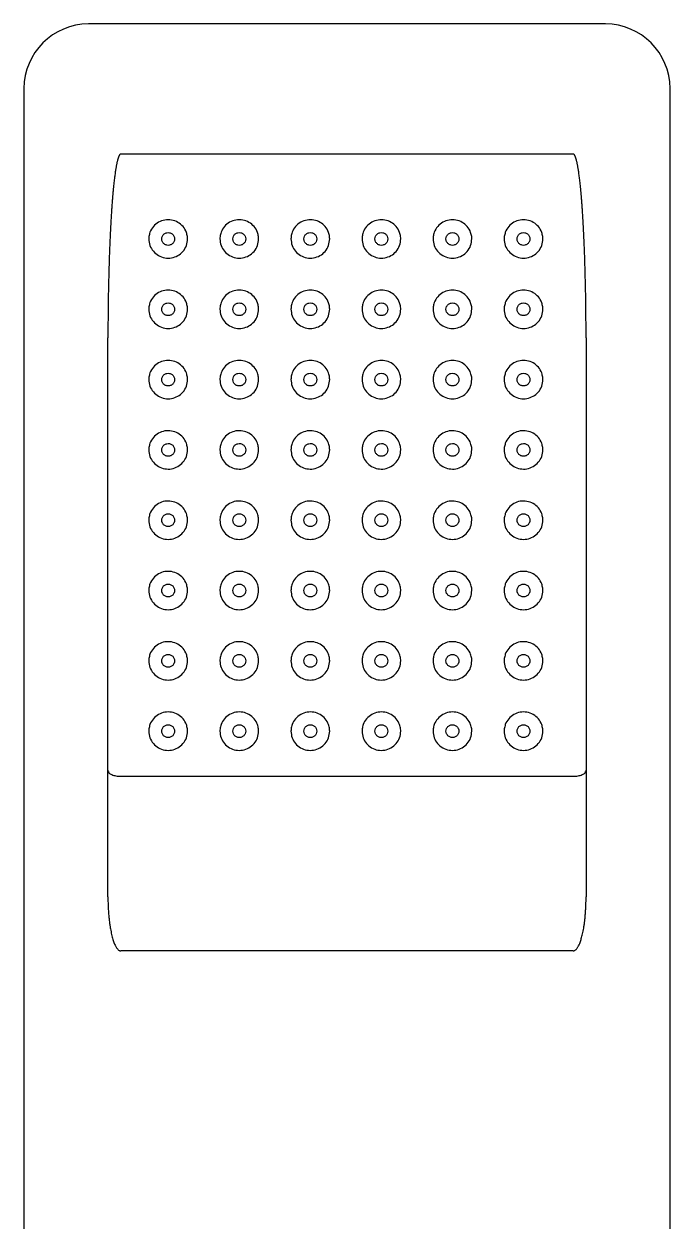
# Model space of a CAD drawing. Extents: x 25424 to 25844, y -4236 to -3939.
# Drawn here: x 25471.52 to 25496.52, y -4101.69 to -4055.32 of the extents above; entities that cross this region are included whole.
import ezdxf

# ---------------------------------------------------------------- set-up
doc = ezdxf.new("R2010")
doc.units = 0
doc.header["$LTSCALE"] = 7
doc.header["$MEASUREMENT"] = 0
doc.layers.add('DWG', color=7, linetype='CONTINUOUS')

msp = doc.modelspace()

# ---------------------------------------------------------------- linework, layer by layer
at = {"layer": 'DWG'}
for p, q in [((25494.019935, -4055.323669), (25474.019935, -4055.323669)), ((25471.519935, -4057.823669), (25471.519935, -4142.823669)), ((25496.519935, -4142.823669), (25496.519935, -4057.823669)), ((25475.269935, -4060.358292), (25492.769935, -4060.358292)), ((25474.769935, -4089.134172), (25474.769935, -4067.474002)), ((25493.269935, -4067.474002), (25493.269935, -4089.134172)), ((25475.269935, -4084.46021), (25492.769935, -4084.46021)), ((25492.769935, -4091.220807), (25475.269935, -4091.220807))]:
    msp.add_line(p, q, dxfattribs=at)
for centre, start, end in [((25474.019935, -4057.823669), 90, 180), ((25494.019935, -4057.823669), 0, 90)]:
    msp.add_arc(centre, 2.5, start, end, dxfattribs=at)
for points in [[(25475.269935, -4060.358292), (25475.255223, -4060.361519), (25475.241426, -4060.369868), (25475.228632, -4060.382532), (25475.216765, -4060.398664), (25475.2056, -4060.41765), (25475.194912, -4060.439092), (25475.184502, -4060.463139), (25475.174292, -4060.489907), (25475.164218, -4060.519399), (25475.154134, -4060.551738), (25475.143961, -4060.587152), (25475.133731, -4060.625895), (25475.123471, -4060.668255), (25475.113201, -4060.714523), (25475.102924, -4060.764992), (25475.092619, -4060.819972), (25475.082232, -4060.879773), (25475.071668, -4060.944698), (25475.060787, -4061.015083), (25475.049556, -4061.091383), (25475.038007, -4061.174103), (25475.026174, -4061.263793), (25475.014097, -4061.361043), (25475.001815, -4061.466493), (25474.989368, -4061.580833), (25474.97679, -4061.70481), (25474.964111, -4061.839225), (25474.951351, -4061.984933), (25474.938519, -4062.14284), (25474.925609, -4062.313893), (25474.912602, -4062.49909), (25474.899461, -4062.699547), (25474.88622, -4062.916549), (25474.872974, -4063.151492), (25474.859831, -4063.405888), (25474.846909, -4063.681388), (25474.834336, -4063.979806), (25474.822253, -4064.303134), (25474.810817, -4064.65355), (25474.800215, -4065.033424), (25474.790667, -4065.445334), (25474.782451, -4065.892071), (25474.775925, -4066.376719), (25474.771552, -4066.902744), (25474.769935, -4067.474002)], [(25493.269935, -4067.474002), (25493.268321, -4066.903245), (25493.263955, -4066.377619), (25493.257438, -4065.89328), (25493.249233, -4065.446776), (25493.239696, -4065.035032), (25493.229104, -4064.655267), (25493.217679, -4064.304914), (25493.205605, -4063.981612), (25493.193041, -4063.683199), (25493.180127, -4063.407687), (25493.166991, -4063.15326), (25493.153751, -4062.918266), (25493.140513, -4062.701194), (25493.127374, -4062.500648), (25493.114367, -4062.315354), (25493.101458, -4062.144199), (25493.088625, -4061.986188), (25493.075864, -4061.840374), (25493.063182, -4061.705852), (25493.0506, -4061.581768), (25493.038148, -4061.467323), (25493.02586, -4061.36177), (25493.013776, -4061.26442), (25493.001935, -4061.174635), (25492.990377, -4061.091824), (25492.979137, -4061.015439), (25492.968246, -4060.944973), (25492.957672, -4060.879979), (25492.947279, -4060.820128), (25492.936969, -4060.765115), (25492.92669, -4060.714624), (25492.916419, -4060.668343), (25492.906158, -4060.625971), (25492.895929, -4060.587224), (25492.885755, -4060.551804), (25492.87567, -4060.519454), (25492.865596, -4060.48996), (25492.855385, -4060.463182), (25492.84497, -4060.439117), (25492.834283, -4060.417675), (25492.823114, -4060.398678), (25492.811235, -4060.382529), (25492.79843, -4060.369857), (25492.78463, -4060.361513), (25492.769935, -4060.358292)], [(25477.845159, -4063.561591), (25477.804929, -4063.39512), (25477.674548, -4063.172216), (25477.477594, -4063.00824), (25477.233662, -4062.919369), (25476.973514, -4062.91832), (25476.728832, -4063.005237), (25476.529214, -4063.169171), (25476.396672, -4063.393927), (25476.356039, -4063.561277)], [(25480.595159, -4063.561591), (25480.554929, -4063.39512), (25480.424548, -4063.172216), (25480.227594, -4063.00824), (25479.983662, -4062.919369), (25479.723514, -4062.91832), (25479.478832, -4063.005237), (25479.279214, -4063.169171), (25479.146672, -4063.393927), (25479.106039, -4063.561277)], [(25483.345159, -4063.561591), (25483.304929, -4063.39512), (25483.174548, -4063.172216), (25482.977594, -4063.00824), (25482.733662, -4062.919369), (25482.473514, -4062.91832), (25482.228832, -4063.005237), (25482.029214, -4063.169171), (25481.896672, -4063.393927), (25481.856039, -4063.561277)], [(25486.095159, -4063.561591), (25486.054929, -4063.39512), (25485.924548, -4063.172216), (25485.727594, -4063.00824), (25485.483662, -4062.919369), (25485.223514, -4062.91832), (25484.978832, -4063.005237), (25484.779214, -4063.169171), (25484.646672, -4063.393927), (25484.606039, -4063.561277)], [(25488.845159, -4063.561591), (25488.804929, -4063.39512), (25488.674548, -4063.172216), (25488.477594, -4063.00824), (25488.233662, -4062.919369), (25487.973514, -4062.91832), (25487.728832, -4063.005237), (25487.529214, -4063.169171), (25487.396672, -4063.393927), (25487.356039, -4063.561277)], [(25491.595159, -4063.561591), (25491.554929, -4063.39512), (25491.424548, -4063.172216), (25491.227594, -4063.00824), (25490.983662, -4062.919369), (25490.723514, -4062.91832), (25490.478832, -4063.005237), (25490.279214, -4063.169171), (25490.146672, -4063.393927), (25490.106039, -4063.561277)], [(25476.356039, -4063.561277), (25476.35058, -4063.650271)], [(25476.85058, -4063.650271), (25476.876283, -4063.540942), (25476.946406, -4063.455397), (25477.045795, -4063.408733), (25477.155364, -4063.408733), (25477.254753, -4063.455397), (25477.324876, -4063.540942), (25477.35058, -4063.650271)], [(25477.85058, -4063.650271), (25477.845159, -4063.561591)], [(25479.106039, -4063.561277), (25479.10058, -4063.650271)], [(25479.60058, -4063.650271), (25479.626283, -4063.540942), (25479.696406, -4063.455397), (25479.795795, -4063.408733), (25479.905364, -4063.408733), (25480.004753, -4063.455397), (25480.074876, -4063.540942), (25480.10058, -4063.650271)], [(25480.60058, -4063.650271), (25480.595159, -4063.561591)], [(25481.856039, -4063.561277), (25481.85058, -4063.650271)], [(25482.35058, -4063.650271), (25482.376283, -4063.540942), (25482.446406, -4063.455397), (25482.545795, -4063.408733), (25482.655364, -4063.408733), (25482.754753, -4063.455397), (25482.824876, -4063.540942), (25482.85058, -4063.650271)], [(25483.35058, -4063.650271), (25483.345159, -4063.561591)], [(25484.606039, -4063.561277), (25484.60058, -4063.650271)], [(25485.10058, -4063.650271), (25485.126283, -4063.540942), (25485.196406, -4063.455397), (25485.295795, -4063.408733), (25485.405364, -4063.408733), (25485.504753, -4063.455397), (25485.574876, -4063.540942), (25485.60058, -4063.650271)], [(25486.10058, -4063.650271), (25486.095159, -4063.561591)], [(25487.356039, -4063.561277), (25487.35058, -4063.650271)], [(25487.85058, -4063.650271), (25487.876283, -4063.540942), (25487.946406, -4063.455397), (25488.045795, -4063.408733), (25488.155364, -4063.408733), (25488.254753, -4063.455397), (25488.324876, -4063.540942), (25488.35058, -4063.650271)], [(25488.85058, -4063.650271), (25488.845159, -4063.561591)], [(25490.106039, -4063.561277), (25490.10058, -4063.650271)], [(25490.60058, -4063.650271), (25490.626283, -4063.540942), (25490.696406, -4063.455397), (25490.795795, -4063.408733), (25490.905364, -4063.408733), (25491.004753, -4063.455397), (25491.074876, -4063.540942), (25491.10058, -4063.650271)], [(25491.60058, -4063.650271), (25491.595159, -4063.561591)], [(25476.35058, -4063.650271), (25476.39623, -4063.905423), (25476.526612, -4064.128327), (25476.723566, -4064.292303), (25476.967497, -4064.381174), (25477.227645, -4064.382223), (25477.472327, -4064.295305), (25477.671946, -4064.131371), (25477.804487, -4063.906616), (25477.85058, -4063.650271)], [(25477.35058, -4063.650271), (25477.324876, -4063.759601), (25477.254753, -4063.845146), (25477.155364, -4063.89181), (25477.045795, -4063.89181), (25476.946406, -4063.845146), (25476.876283, -4063.759601), (25476.85058, -4063.650271)], [(25479.10058, -4063.650271), (25479.14623, -4063.905423), (25479.276612, -4064.128327), (25479.473566, -4064.292303), (25479.717497, -4064.381174), (25479.977645, -4064.382223), (25480.222327, -4064.295305), (25480.421946, -4064.131371), (25480.554487, -4063.906616), (25480.60058, -4063.650271)], [(25480.10058, -4063.650271), (25480.074876, -4063.759601), (25480.004753, -4063.845146), (25479.905364, -4063.89181), (25479.795795, -4063.89181), (25479.696406, -4063.845146), (25479.626283, -4063.759601), (25479.60058, -4063.650271)], [(25481.85058, -4063.650271), (25481.89623, -4063.905423), (25482.026612, -4064.128327), (25482.223566, -4064.292303), (25482.467497, -4064.381174), (25482.727645, -4064.382223), (25482.972327, -4064.295305), (25483.171946, -4064.131371), (25483.304487, -4063.906616), (25483.35058, -4063.650271)], [(25482.85058, -4063.650271), (25482.824876, -4063.759601), (25482.754753, -4063.845146), (25482.655364, -4063.89181), (25482.545795, -4063.89181), (25482.446406, -4063.845146), (25482.376283, -4063.759601), (25482.35058, -4063.650271)], [(25484.60058, -4063.650271), (25484.64623, -4063.905423), (25484.776612, -4064.128327), (25484.973566, -4064.292303), (25485.217497, -4064.381174), (25485.477645, -4064.382223), (25485.722327, -4064.295305), (25485.921946, -4064.131371), (25486.054487, -4063.906616), (25486.10058, -4063.650271)], [(25485.60058, -4063.650271), (25485.574876, -4063.759601), (25485.504753, -4063.845146), (25485.405364, -4063.89181), (25485.295795, -4063.89181), (25485.196406, -4063.845146), (25485.126283, -4063.759601), (25485.10058, -4063.650271)], [(25487.35058, -4063.650271), (25487.39623, -4063.905423), (25487.526612, -4064.128327), (25487.723566, -4064.292303), (25487.967497, -4064.381174), (25488.227645, -4064.382223), (25488.472327, -4064.295305), (25488.671946, -4064.131371), (25488.804487, -4063.906616), (25488.85058, -4063.650271)], [(25488.35058, -4063.650271), (25488.324876, -4063.759601), (25488.254753, -4063.845146), (25488.155364, -4063.89181), (25488.045795, -4063.89181), (25487.946406, -4063.845146), (25487.876283, -4063.759601), (25487.85058, -4063.650271)], [(25490.10058, -4063.650271), (25490.14623, -4063.905423), (25490.276612, -4064.128327), (25490.473566, -4064.292303), (25490.717497, -4064.381174), (25490.977645, -4064.382223), (25491.222327, -4064.295305), (25491.421946, -4064.131371), (25491.554487, -4063.906616), (25491.60058, -4063.650271)], [(25491.10058, -4063.650271), (25491.074876, -4063.759601), (25491.004753, -4063.845146), (25490.905364, -4063.89181), (25490.795795, -4063.89181), (25490.696406, -4063.845146), (25490.626283, -4063.759601), (25490.60058, -4063.650271)], [(25477.845159, -4066.284829), (25477.804929, -4066.118357), (25477.674548, -4065.895453), (25477.477594, -4065.731477), (25477.233662, -4065.642606), (25476.973514, -4065.641557), (25476.728832, -4065.728475), (25476.529214, -4065.892409), (25476.396672, -4066.117164), (25476.356039, -4066.284514)], [(25480.595159, -4066.284829), (25480.554929, -4066.118357), (25480.424548, -4065.895453), (25480.227594, -4065.731477), (25479.983662, -4065.642606), (25479.723514, -4065.641557), (25479.478832, -4065.728475), (25479.279214, -4065.892409), (25479.146672, -4066.117164), (25479.106039, -4066.284514)], [(25483.345159, -4066.284829), (25483.304929, -4066.118357), (25483.174548, -4065.895453), (25482.977594, -4065.731477), (25482.733662, -4065.642606), (25482.473514, -4065.641557), (25482.228832, -4065.728475), (25482.029214, -4065.892409), (25481.896672, -4066.117164), (25481.856039, -4066.284514)], [(25486.095159, -4066.284829), (25486.054929, -4066.118357), (25485.924548, -4065.895453), (25485.727594, -4065.731477), (25485.483662, -4065.642606), (25485.223514, -4065.641557), (25484.978832, -4065.728475), (25484.779214, -4065.892409), (25484.646672, -4066.117164), (25484.606039, -4066.284514)], [(25488.845159, -4066.284829), (25488.804929, -4066.118357), (25488.674548, -4065.895453), (25488.477594, -4065.731477), (25488.233662, -4065.642606), (25487.973514, -4065.641557), (25487.728832, -4065.728475), (25487.529214, -4065.892409), (25487.396672, -4066.117164), (25487.356039, -4066.284514)], [(25491.595159, -4066.284829), (25491.554929, -4066.118357), (25491.424548, -4065.895453), (25491.227594, -4065.731477), (25490.983662, -4065.642606), (25490.723514, -4065.641557), (25490.478832, -4065.728475), (25490.279214, -4065.892409), (25490.146672, -4066.117164), (25490.106039, -4066.284514)], [(25476.356039, -4066.284514), (25476.35058, -4066.373509)], [(25476.35058, -4066.373509), (25476.39623, -4066.62866), (25476.526612, -4066.851564), (25476.723566, -4067.01554), (25476.967497, -4067.104411), (25477.227645, -4067.10546), (25477.472327, -4067.018543), (25477.671946, -4066.854609), (25477.804487, -4066.629853), (25477.85058, -4066.373509)], [(25476.85058, -4066.373509), (25476.876093, -4066.264562), (25476.945242, -4066.179542), (25477.044005, -4066.132375), (25477.155174, -4066.131928), (25477.254473, -4066.178417), (25477.324757, -4066.26394), (25477.35058, -4066.373509)], [(25477.35058, -4066.373509), (25477.324876, -4066.482838), (25477.254753, -4066.568383), (25477.155364, -4066.615047), (25477.045795, -4066.615047), (25476.946406, -4066.568383), (25476.876283, -4066.482838), (25476.85058, -4066.373509)], [(25477.85058, -4066.373509), (25477.845159, -4066.284829)], [(25479.106039, -4066.284514), (25479.10058, -4066.373509)], [(25479.10058, -4066.373509), (25479.14623, -4066.62866), (25479.276612, -4066.851564), (25479.473566, -4067.01554), (25479.717497, -4067.104411), (25479.977645, -4067.10546), (25480.222327, -4067.018543), (25480.421946, -4066.854609), (25480.554487, -4066.629853), (25480.60058, -4066.373509)], [(25479.60058, -4066.373509), (25479.626093, -4066.264562), (25479.695242, -4066.179542), (25479.794005, -4066.132375), (25479.905174, -4066.131928), (25480.004473, -4066.178417), (25480.074757, -4066.26394), (25480.10058, -4066.373509)], [(25480.10058, -4066.373509), (25480.074876, -4066.482838), (25480.004753, -4066.568383), (25479.905364, -4066.615047), (25479.795795, -4066.615047), (25479.696406, -4066.568383), (25479.626283, -4066.482838), (25479.60058, -4066.373509)], [(25480.60058, -4066.373509), (25480.595159, -4066.284829)], [(25481.856039, -4066.284514), (25481.85058, -4066.373509)], [(25481.85058, -4066.373509), (25481.89623, -4066.62866), (25482.026612, -4066.851564), (25482.223566, -4067.01554), (25482.467497, -4067.104411), (25482.727645, -4067.10546), (25482.972327, -4067.018543), (25483.171946, -4066.854609), (25483.304487, -4066.629853), (25483.35058, -4066.373509)], [(25482.35058, -4066.373509), (25482.376093, -4066.264562), (25482.445242, -4066.179542), (25482.544005, -4066.132375), (25482.655174, -4066.131928), (25482.754473, -4066.178417), (25482.824757, -4066.26394), (25482.85058, -4066.373509)], [(25482.85058, -4066.373509), (25482.824876, -4066.482838), (25482.754753, -4066.568383), (25482.655364, -4066.615047), (25482.545795, -4066.615047), (25482.446406, -4066.568383), (25482.376283, -4066.482838), (25482.35058, -4066.373509)], [(25483.35058, -4066.373509), (25483.345159, -4066.284829)], [(25484.606039, -4066.284514), (25484.60058, -4066.373509)], [(25484.60058, -4066.373509), (25484.64623, -4066.62866), (25484.776612, -4066.851564), (25484.973566, -4067.01554), (25485.217497, -4067.104411), (25485.477645, -4067.10546), (25485.722327, -4067.018543), (25485.921946, -4066.854609), (25486.054487, -4066.629853), (25486.10058, -4066.373509)], [(25485.10058, -4066.373509), (25485.126093, -4066.264562), (25485.195242, -4066.179542), (25485.294005, -4066.132375), (25485.405174, -4066.131928), (25485.504473, -4066.178417), (25485.574757, -4066.26394), (25485.60058, -4066.373509)], [(25485.60058, -4066.373509), (25485.574876, -4066.482838), (25485.504753, -4066.568383), (25485.405364, -4066.615047), (25485.295795, -4066.615047), (25485.196406, -4066.568383), (25485.126283, -4066.482838), (25485.10058, -4066.373509)], [(25486.10058, -4066.373509), (25486.095159, -4066.284829)], [(25487.356039, -4066.284514), (25487.35058, -4066.373509)], [(25487.35058, -4066.373509), (25487.39623, -4066.62866), (25487.526612, -4066.851564), (25487.723566, -4067.01554), (25487.967497, -4067.104411), (25488.227645, -4067.10546), (25488.472327, -4067.018543), (25488.671946, -4066.854609), (25488.804487, -4066.629853), (25488.85058, -4066.373509)], [(25487.85058, -4066.373509), (25487.876283, -4066.264179), (25487.946406, -4066.178634), (25488.045795, -4066.13197), (25488.155364, -4066.13197), (25488.254753, -4066.178634), (25488.324876, -4066.264179), (25488.35058, -4066.373509)], [(25488.35058, -4066.373509), (25488.324876, -4066.482838), (25488.254753, -4066.568383), (25488.155364, -4066.615047), (25488.045795, -4066.615047), (25487.946406, -4066.568383), (25487.876283, -4066.482838), (25487.85058, -4066.373509)], [(25488.85058, -4066.373509), (25488.845159, -4066.284829)], [(25490.106039, -4066.284514), (25490.10058, -4066.373509)], [(25490.10058, -4066.373509), (25490.14623, -4066.62866), (25490.276612, -4066.851564), (25490.473566, -4067.01554), (25490.717497, -4067.104411), (25490.977645, -4067.10546), (25491.222327, -4067.018543), (25491.421946, -4066.854609), (25491.554487, -4066.629853), (25491.60058, -4066.373509)], [(25490.60058, -4066.373509), (25490.626093, -4066.264562), (25490.695242, -4066.179542), (25490.794005, -4066.132375), (25490.905174, -4066.131928), (25491.004473, -4066.178417), (25491.074757, -4066.26394), (25491.10058, -4066.373509)], [(25491.10058, -4066.373509), (25491.074876, -4066.482838), (25491.004753, -4066.568383), (25490.905364, -4066.615047), (25490.795795, -4066.615047), (25490.696406, -4066.568383), (25490.626283, -4066.482838), (25490.60058, -4066.373509)], [(25491.60058, -4066.373509), (25491.595159, -4066.284829)], [(25477.845159, -4069.008066), (25477.804929, -4068.841595), (25477.674548, -4068.61869), (25477.477594, -4068.454714), (25477.233662, -4068.365843), (25476.973514, -4068.364794), (25476.728832, -4068.451712), (25476.529214, -4068.615646), (25476.396672, -4068.840401), (25476.356039, -4069.007751)], [(25480.595159, -4069.008066), (25480.554929, -4068.841595), (25480.424548, -4068.61869), (25480.227594, -4068.454714), (25479.983662, -4068.365843), (25479.723514, -4068.364794), (25479.478832, -4068.451712), (25479.279214, -4068.615646), (25479.146672, -4068.840401), (25479.106039, -4069.007751)], [(25483.345159, -4069.008066), (25483.304929, -4068.841595), (25483.174548, -4068.61869), (25482.977594, -4068.454714), (25482.733662, -4068.365843), (25482.473514, -4068.364794), (25482.228832, -4068.451712), (25482.029214, -4068.615646), (25481.896672, -4068.840401), (25481.856039, -4069.007751)], [(25486.095159, -4069.008066), (25486.054929, -4068.841595), (25485.924548, -4068.61869), (25485.727594, -4068.454714), (25485.483662, -4068.365843), (25485.223514, -4068.364794), (25484.978832, -4068.451712), (25484.779214, -4068.615646), (25484.646672, -4068.840401), (25484.606039, -4069.007751)], [(25488.845159, -4069.008066), (25488.804929, -4068.841595), (25488.674548, -4068.61869), (25488.477594, -4068.454714), (25488.233662, -4068.365843), (25487.973514, -4068.364794), (25487.728832, -4068.451712), (25487.529214, -4068.615646), (25487.396672, -4068.840401), (25487.356039, -4069.007751)], [(25491.595159, -4069.008066), (25491.554929, -4068.841595), (25491.424548, -4068.61869), (25491.227594, -4068.454714), (25490.983662, -4068.365843), (25490.723514, -4068.364794), (25490.478832, -4068.451712), (25490.279214, -4068.615646), (25490.146672, -4068.840401), (25490.106039, -4069.007751)], [(25476.356039, -4069.007751), (25476.35058, -4069.096746)], [(25476.35058, -4069.096746), (25476.39623, -4069.351897), (25476.526612, -4069.574801), (25476.723566, -4069.738777), (25476.967497, -4069.827648), (25477.227645, -4069.828697), (25477.472327, -4069.74178), (25477.671946, -4069.577846), (25477.804487, -4069.35309), (25477.85058, -4069.096746)], [(25476.85058, -4069.096746), (25476.876093, -4068.987799), (25476.945242, -4068.902779), (25477.044005, -4068.855612), (25477.155174, -4068.855165), (25477.254473, -4068.901654), (25477.324757, -4068.987177), (25477.35058, -4069.096746)], [(25477.35058, -4069.096746), (25477.324876, -4069.206075), (25477.254753, -4069.29162), (25477.155364, -4069.338284), (25477.045795, -4069.338284), (25476.946406, -4069.29162), (25476.876283, -4069.206075), (25476.85058, -4069.096746)], [(25477.85058, -4069.096746), (25477.845159, -4069.008066)], [(25479.106039, -4069.007751), (25479.10058, -4069.096746)], [(25479.10058, -4069.096746), (25479.14623, -4069.351897), (25479.276612, -4069.574801), (25479.473566, -4069.738777), (25479.717497, -4069.827648), (25479.977645, -4069.828697), (25480.222327, -4069.74178), (25480.421946, -4069.577846), (25480.554487, -4069.35309), (25480.60058, -4069.096746)], [(25479.60058, -4069.096746), (25479.626093, -4068.987799), (25479.695242, -4068.902779), (25479.794005, -4068.855612), (25479.905174, -4068.855165), (25480.004473, -4068.901654), (25480.074757, -4068.987177), (25480.10058, -4069.096746)], [(25480.10058, -4069.096746), (25480.074876, -4069.206075), (25480.004753, -4069.29162), (25479.905364, -4069.338284), (25479.795795, -4069.338284), (25479.696406, -4069.29162), (25479.626283, -4069.206075), (25479.60058, -4069.096746)], [(25480.60058, -4069.096746), (25480.595159, -4069.008066)], [(25481.856039, -4069.007751), (25481.85058, -4069.096746)], [(25481.85058, -4069.096746), (25481.89623, -4069.351897), (25482.026612, -4069.574801), (25482.223566, -4069.738777), (25482.467497, -4069.827648), (25482.727645, -4069.828697), (25482.972327, -4069.74178), (25483.171946, -4069.577846), (25483.304487, -4069.35309), (25483.35058, -4069.096746)], [(25482.35058, -4069.096746), (25482.376093, -4068.987799), (25482.445242, -4068.902779), (25482.544005, -4068.855612), (25482.655174, -4068.855165), (25482.754473, -4068.901654), (25482.824757, -4068.987177), (25482.85058, -4069.096746)], [(25482.85058, -4069.096746), (25482.824876, -4069.206075), (25482.754753, -4069.29162), (25482.655364, -4069.338284), (25482.545795, -4069.338284), (25482.446406, -4069.29162), (25482.376283, -4069.206075), (25482.35058, -4069.096746)], [(25483.35058, -4069.096746), (25483.345159, -4069.008066)], [(25484.606039, -4069.007751), (25484.60058, -4069.096746)], [(25484.60058, -4069.096746), (25484.64623, -4069.351897), (25484.776612, -4069.574801), (25484.973566, -4069.738777), (25485.217497, -4069.827648), (25485.477645, -4069.828697), (25485.722327, -4069.74178), (25485.921946, -4069.577846), (25486.054487, -4069.35309), (25486.10058, -4069.096746)], [(25485.10058, -4069.096746), (25485.126093, -4068.987799), (25485.195242, -4068.902779), (25485.294005, -4068.855612), (25485.405174, -4068.855165), (25485.504473, -4068.901654), (25485.574757, -4068.987177), (25485.60058, -4069.096746)], [(25485.60058, -4069.096746), (25485.574876, -4069.206075), (25485.504753, -4069.29162), (25485.405364, -4069.338284), (25485.295795, -4069.338284), (25485.196406, -4069.29162), (25485.126283, -4069.206075), (25485.10058, -4069.096746)], [(25486.10058, -4069.096746), (25486.095159, -4069.008066)], [(25487.356039, -4069.007751), (25487.35058, -4069.096746)], [(25487.35058, -4069.096746), (25487.39623, -4069.351897), (25487.526612, -4069.574801), (25487.723566, -4069.738777), (25487.967497, -4069.827648), (25488.227645, -4069.828697), (25488.472327, -4069.74178), (25488.671946, -4069.577846), (25488.804487, -4069.35309), (25488.85058, -4069.096746)], [(25487.85058, -4069.096746), (25487.876093, -4068.987799), (25487.945242, -4068.902779), (25488.044005, -4068.855612), (25488.155174, -4068.855165), (25488.254473, -4068.901654), (25488.324757, -4068.987177), (25488.35058, -4069.096746)], [(25488.35058, -4069.096746), (25488.324876, -4069.206075), (25488.254753, -4069.29162), (25488.155364, -4069.338284), (25488.045795, -4069.338284), (25487.946406, -4069.29162), (25487.876283, -4069.206075), (25487.85058, -4069.096746)], [(25488.85058, -4069.096746), (25488.845159, -4069.008066)], [(25490.106039, -4069.007751), (25490.10058, -4069.096746)], [(25490.10058, -4069.096746), (25490.14623, -4069.351897), (25490.276612, -4069.574801), (25490.473566, -4069.738777), (25490.717497, -4069.827648), (25490.977645, -4069.828697), (25491.222327, -4069.74178), (25491.421946, -4069.577846), (25491.554487, -4069.35309), (25491.60058, -4069.096746)], [(25490.60058, -4069.096746), (25490.626093, -4068.987799), (25490.695242, -4068.902779), (25490.794005, -4068.855612), (25490.905174, -4068.855165), (25491.004473, -4068.901654), (25491.074757, -4068.987177), (25491.10058, -4069.096746)], [(25491.10058, -4069.096746), (25491.074876, -4069.206075), (25491.004753, -4069.29162), (25490.905364, -4069.338284), (25490.795795, -4069.338284), (25490.696406, -4069.29162), (25490.626283, -4069.206075), (25490.60058, -4069.096746)], [(25491.60058, -4069.096746), (25491.595159, -4069.008066)], [(25477.845159, -4071.731303), (25477.804929, -4071.564832), (25477.674548, -4071.341927), (25477.477594, -4071.177952), (25477.233662, -4071.08908), (25476.973514, -4071.088032), (25476.728832, -4071.174949), (25476.529214, -4071.338883), (25476.396672, -4071.563639), (25476.356039, -4071.730988)], [(25480.595159, -4071.731303), (25480.554929, -4071.564832), (25480.424548, -4071.341927), (25480.227594, -4071.177952), (25479.983662, -4071.08908), (25479.723514, -4071.088032), (25479.478832, -4071.174949), (25479.279214, -4071.338883), (25479.146672, -4071.563639), (25479.106039, -4071.730988)], [(25483.345159, -4071.731303), (25483.304929, -4071.564832), (25483.174548, -4071.341927), (25482.977594, -4071.177952), (25482.733662, -4071.08908), (25482.473514, -4071.088032), (25482.228832, -4071.174949), (25482.029214, -4071.338883), (25481.896672, -4071.563639), (25481.856039, -4071.730988)], [(25486.095159, -4071.731303), (25486.054929, -4071.564832), (25485.924548, -4071.341927), (25485.727594, -4071.177952), (25485.483662, -4071.08908), (25485.223514, -4071.088032), (25484.978832, -4071.174949), (25484.779214, -4071.338883), (25484.646672, -4071.563639), (25484.606039, -4071.730988)], [(25488.845159, -4071.731303), (25488.804929, -4071.564832), (25488.674548, -4071.341927), (25488.477594, -4071.177952), (25488.233662, -4071.08908), (25487.973514, -4071.088032), (25487.728832, -4071.174949), (25487.529214, -4071.338883), (25487.396672, -4071.563639), (25487.356039, -4071.730988)], [(25491.595159, -4071.731303), (25491.554929, -4071.564832), (25491.424548, -4071.341927), (25491.227594, -4071.177952), (25490.983662, -4071.08908), (25490.723514, -4071.088032), (25490.478832, -4071.174949), (25490.279214, -4071.338883), (25490.146672, -4071.563639), (25490.106039, -4071.730988)], [(25476.356039, -4071.730988), (25476.35058, -4071.819983)], [(25476.35058, -4071.819983), (25476.39623, -4072.075134), (25476.526612, -4072.298038), (25476.723566, -4072.462014), (25476.967497, -4072.550885), (25477.227645, -4072.551934), (25477.472327, -4072.465017), (25477.671946, -4072.301083), (25477.804487, -4072.076327), (25477.85058, -4071.819983)], [(25476.85058, -4071.819983), (25476.876093, -4071.711036), (25476.945242, -4071.626016), (25477.044005, -4071.578849), (25477.155174, -4071.578402), (25477.254473, -4071.624892), (25477.324757, -4071.710414), (25477.35058, -4071.819983)], [(25477.35058, -4071.819983), (25477.324876, -4071.929312), (25477.254753, -4072.014857), (25477.155364, -4072.061521), (25477.045795, -4072.061521), (25476.946406, -4072.014857), (25476.876283, -4071.929312), (25476.85058, -4071.819983)], [(25477.85058, -4071.819983), (25477.845159, -4071.731303)], [(25479.106039, -4071.730988), (25479.10058, -4071.819983)], [(25479.10058, -4071.819983), (25479.14623, -4072.075134), (25479.276612, -4072.298038), (25479.473566, -4072.462014), (25479.717497, -4072.550885), (25479.977645, -4072.551934), (25480.222327, -4072.465017), (25480.421946, -4072.301083), (25480.554487, -4072.076327), (25480.60058, -4071.819983)], [(25479.60058, -4071.819983), (25479.626093, -4071.711036), (25479.695242, -4071.626016), (25479.794005, -4071.578849), (25479.905174, -4071.578402), (25480.004473, -4071.624892), (25480.074757, -4071.710414), (25480.10058, -4071.819983)], [(25480.10058, -4071.819983), (25480.074876, -4071.929312), (25480.004753, -4072.014857), (25479.905364, -4072.061521), (25479.795795, -4072.061521), (25479.696406, -4072.014857), (25479.626283, -4071.929312), (25479.60058, -4071.819983)], [(25480.60058, -4071.819983), (25480.595159, -4071.731303)], [(25481.856039, -4071.730988), (25481.85058, -4071.819983)], [(25481.85058, -4071.819983), (25481.89623, -4072.075134), (25482.026612, -4072.298038), (25482.223566, -4072.462014), (25482.467497, -4072.550885), (25482.727645, -4072.551934), (25482.972327, -4072.465017), (25483.171946, -4072.301083), (25483.304487, -4072.076327), (25483.35058, -4071.819983)], [(25482.35058, -4071.819983), (25482.376093, -4071.711036), (25482.445242, -4071.626016), (25482.544005, -4071.578849), (25482.655174, -4071.578402), (25482.754473, -4071.624892), (25482.824757, -4071.710414), (25482.85058, -4071.819983)], [(25482.85058, -4071.819983), (25482.824876, -4071.929312), (25482.754753, -4072.014857), (25482.655364, -4072.061521), (25482.545795, -4072.061521), (25482.446406, -4072.014857), (25482.376283, -4071.929312), (25482.35058, -4071.819983)], [(25483.35058, -4071.819983), (25483.345159, -4071.731303)], [(25484.606039, -4071.730988), (25484.60058, -4071.819983)], [(25484.60058, -4071.819983), (25484.64623, -4072.075134), (25484.776612, -4072.298038), (25484.973566, -4072.462014), (25485.217497, -4072.550885), (25485.477645, -4072.551934), (25485.722327, -4072.465017), (25485.921946, -4072.301083), (25486.054487, -4072.076327), (25486.10058, -4071.819983)], [(25485.10058, -4071.819983), (25485.126093, -4071.711036), (25485.195242, -4071.626016), (25485.294005, -4071.578849), (25485.405174, -4071.578402), (25485.504473, -4071.624892), (25485.574757, -4071.710414), (25485.60058, -4071.819983)], [(25485.60058, -4071.819983), (25485.574876, -4071.929312), (25485.504753, -4072.014857), (25485.405364, -4072.061521), (25485.295795, -4072.061521), (25485.196406, -4072.014857), (25485.126283, -4071.929312), (25485.10058, -4071.819983)], [(25486.10058, -4071.819983), (25486.095159, -4071.731303)], [(25487.356039, -4071.730988), (25487.35058, -4071.819983)], [(25487.35058, -4071.819983), (25487.39623, -4072.075134), (25487.526612, -4072.298038), (25487.723566, -4072.462014), (25487.967497, -4072.550885), (25488.227645, -4072.551934), (25488.472327, -4072.465017), (25488.671946, -4072.301083), (25488.804487, -4072.076327), (25488.85058, -4071.819983)], [(25487.85058, -4071.819983), (25487.876093, -4071.711036), (25487.945242, -4071.626016), (25488.044005, -4071.578849), (25488.155174, -4071.578402), (25488.254473, -4071.624892), (25488.324757, -4071.710414), (25488.35058, -4071.819983)], [(25488.35058, -4071.819983), (25488.324876, -4071.929312), (25488.254753, -4072.014857), (25488.155364, -4072.061521), (25488.045795, -4072.061521), (25487.946406, -4072.014857), (25487.876283, -4071.929312), (25487.85058, -4071.819983)], [(25488.85058, -4071.819983), (25488.845159, -4071.731303)], [(25490.106039, -4071.730988), (25490.10058, -4071.819983)], [(25490.10058, -4071.819983), (25490.14623, -4072.075134), (25490.276612, -4072.298038), (25490.473566, -4072.462014), (25490.717497, -4072.550885), (25490.977645, -4072.551934), (25491.222327, -4072.465017), (25491.421946, -4072.301083), (25491.554487, -4072.076327), (25491.60058, -4071.819983)], [(25490.60058, -4071.819983), (25490.626093, -4071.711036), (25490.695242, -4071.626016), (25490.794005, -4071.578849), (25490.905174, -4071.578402), (25491.004473, -4071.624892), (25491.074757, -4071.710414), (25491.10058, -4071.819983)], [(25491.10058, -4071.819983), (25491.074876, -4071.929312), (25491.004753, -4072.014857), (25490.905364, -4072.061521), (25490.795795, -4072.061521), (25490.696406, -4072.014857), (25490.626283, -4071.929312), (25490.60058, -4071.819983)], [(25491.60058, -4071.819983), (25491.595159, -4071.731303)], [(25477.845159, -4074.45454), (25477.804929, -4074.288069), (25477.674548, -4074.065165), (25477.477594, -4073.901189), (25477.233662, -4073.812318), (25476.973514, -4073.811269), (25476.728832, -4073.898186), (25476.529214, -4074.06212), (25476.396672, -4074.286876), (25476.356039, -4074.454225)], [(25480.595159, -4074.45454), (25480.554929, -4074.288069), (25480.424548, -4074.065165), (25480.227594, -4073.901189), (25479.983662, -4073.812318), (25479.723514, -4073.811269), (25479.478832, -4073.898186), (25479.279214, -4074.06212), (25479.146672, -4074.286876), (25479.106039, -4074.454225)], [(25483.345159, -4074.45454), (25483.304929, -4074.288069), (25483.174548, -4074.065165), (25482.977594, -4073.901189), (25482.733662, -4073.812318), (25482.473514, -4073.811269), (25482.228832, -4073.898186), (25482.029214, -4074.06212), (25481.896672, -4074.286876), (25481.856039, -4074.454225)], [(25486.095159, -4074.45454), (25486.054929, -4074.288069), (25485.924548, -4074.065165), (25485.727594, -4073.901189), (25485.483662, -4073.812318), (25485.223514, -4073.811269), (25484.978832, -4073.898186), (25484.779214, -4074.06212), (25484.646672, -4074.286876), (25484.606039, -4074.454225)], [(25488.845159, -4074.45454), (25488.804929, -4074.288069), (25488.674548, -4074.065165), (25488.477594, -4073.901189), (25488.233662, -4073.812318), (25487.973514, -4073.811269), (25487.728832, -4073.898186), (25487.529214, -4074.06212), (25487.396672, -4074.286876), (25487.356039, -4074.454225)], [(25491.595159, -4074.45454), (25491.554929, -4074.288069), (25491.424548, -4074.065165), (25491.227594, -4073.901189), (25490.983662, -4073.812318), (25490.723514, -4073.811269), (25490.478832, -4073.898186), (25490.279214, -4074.06212), (25490.146672, -4074.286876), (25490.106039, -4074.454225)], [(25476.356039, -4074.454225), (25476.35058, -4074.54322)], [(25476.35058, -4074.54322), (25476.39623, -4074.798371), (25476.526612, -4075.021276), (25476.723566, -4075.185251), (25476.967497, -4075.274123), (25477.227645, -4075.275171), (25477.472327, -4075.188254), (25477.671946, -4075.02432), (25477.804487, -4074.799564), (25477.85058, -4074.54322)], [(25476.85058, -4074.54322), (25476.876093, -4074.434273), (25476.945242, -4074.349253), (25477.044005, -4074.302086), (25477.155174, -4074.301639), (25477.254473, -4074.348129), (25477.324757, -4074.433651), (25477.35058, -4074.54322)], [(25477.35058, -4074.54322), (25477.324876, -4074.652549), (25477.254753, -4074.738095), (25477.155364, -4074.784759), (25477.045795, -4074.784759), (25476.946406, -4074.738095), (25476.876283, -4074.652549), (25476.85058, -4074.54322)], [(25477.85058, -4074.54322), (25477.845159, -4074.45454)], [(25479.106039, -4074.454225), (25479.10058, -4074.54322)], [(25479.10058, -4074.54322), (25479.14623, -4074.798371), (25479.276612, -4075.021276), (25479.473566, -4075.185251), (25479.717497, -4075.274123), (25479.977645, -4075.275171), (25480.222327, -4075.188254), (25480.421946, -4075.02432), (25480.554487, -4074.799564), (25480.60058, -4074.54322)], [(25479.60058, -4074.54322), (25479.626093, -4074.434273), (25479.695242, -4074.349253), (25479.794005, -4074.302086), (25479.905174, -4074.301639), (25480.004473, -4074.348129), (25480.074757, -4074.433651), (25480.10058, -4074.54322)], [(25480.10058, -4074.54322), (25480.074876, -4074.652549), (25480.004753, -4074.738095), (25479.905364, -4074.784759), (25479.795795, -4074.784759), (25479.696406, -4074.738095), (25479.626283, -4074.652549), (25479.60058, -4074.54322)], [(25480.60058, -4074.54322), (25480.595159, -4074.45454)], [(25481.856039, -4074.454225), (25481.85058, -4074.54322)], [(25481.85058, -4074.54322), (25481.89623, -4074.798371), (25482.026612, -4075.021276), (25482.223566, -4075.185251), (25482.467497, -4075.274123), (25482.727645, -4075.275171), (25482.972327, -4075.188254), (25483.171946, -4075.02432), (25483.304487, -4074.799564), (25483.35058, -4074.54322)], [(25482.35058, -4074.54322), (25482.376093, -4074.434273), (25482.445242, -4074.349253), (25482.544005, -4074.302086), (25482.655174, -4074.301639), (25482.754473, -4074.348129), (25482.824757, -4074.433651), (25482.85058, -4074.54322)], [(25482.85058, -4074.54322), (25482.824876, -4074.652549), (25482.754753, -4074.738095), (25482.655364, -4074.784759), (25482.545795, -4074.784759), (25482.446406, -4074.738095), (25482.376283, -4074.652549), (25482.35058, -4074.54322)], [(25483.35058, -4074.54322), (25483.345159, -4074.45454)], [(25484.606039, -4074.454225), (25484.60058, -4074.54322)], [(25484.60058, -4074.54322), (25484.64623, -4074.798371), (25484.776612, -4075.021276), (25484.973566, -4075.185251), (25485.217497, -4075.274123), (25485.477645, -4075.275171), (25485.722327, -4075.188254), (25485.921946, -4075.02432), (25486.054487, -4074.799564), (25486.10058, -4074.54322)], [(25485.10058, -4074.54322), (25485.126093, -4074.434273), (25485.195242, -4074.349253), (25485.294005, -4074.302086), (25485.405174, -4074.301639), (25485.504473, -4074.348129), (25485.574757, -4074.433651), (25485.60058, -4074.54322)], [(25485.60058, -4074.54322), (25485.574876, -4074.652549), (25485.504753, -4074.738095), (25485.405364, -4074.784759), (25485.295795, -4074.784759), (25485.196406, -4074.738095), (25485.126283, -4074.652549), (25485.10058, -4074.54322)], [(25486.10058, -4074.54322), (25486.095159, -4074.45454)], [(25487.356039, -4074.454225), (25487.35058, -4074.54322)], [(25487.35058, -4074.54322), (25487.39623, -4074.798371), (25487.526612, -4075.021276), (25487.723566, -4075.185251), (25487.967497, -4075.274123), (25488.227645, -4075.275171), (25488.472327, -4075.188254), (25488.671946, -4075.02432), (25488.804487, -4074.799564), (25488.85058, -4074.54322)], [(25487.85058, -4074.54322), (25487.876093, -4074.434273), (25487.945242, -4074.349253), (25488.044005, -4074.302086), (25488.155174, -4074.301639), (25488.254473, -4074.348129), (25488.324757, -4074.433651), (25488.35058, -4074.54322)], [(25488.35058, -4074.54322), (25488.324876, -4074.652549), (25488.254753, -4074.738095), (25488.155364, -4074.784759), (25488.045795, -4074.784759), (25487.946406, -4074.738095), (25487.876283, -4074.652549), (25487.85058, -4074.54322)], [(25488.85058, -4074.54322), (25488.845159, -4074.45454)], [(25490.106039, -4074.454225), (25490.10058, -4074.54322)], [(25490.10058, -4074.54322), (25490.14623, -4074.798371), (25490.276612, -4075.021276), (25490.473566, -4075.185251), (25490.717497, -4075.274123), (25490.977645, -4075.275171), (25491.222327, -4075.188254), (25491.421946, -4075.02432), (25491.554487, -4074.799564), (25491.60058, -4074.54322)], [(25490.60058, -4074.54322), (25490.626093, -4074.434273), (25490.695242, -4074.349253), (25490.794005, -4074.302086), (25490.905174, -4074.301639), (25491.004473, -4074.348129), (25491.074757, -4074.433651), (25491.10058, -4074.54322)], [(25491.10058, -4074.54322), (25491.074876, -4074.652549), (25491.004753, -4074.738095), (25490.905364, -4074.784759), (25490.795795, -4074.784759), (25490.696406, -4074.738095), (25490.626283, -4074.652549), (25490.60058, -4074.54322)], [(25491.60058, -4074.54322), (25491.595159, -4074.45454)], [(25477.845159, -4077.177777), (25477.804929, -4077.011306), (25477.674548, -4076.788402), (25477.477594, -4076.624426), (25477.233662, -4076.535555), (25476.973514, -4076.534506), (25476.728832, -4076.621423), (25476.529214, -4076.785357), (25476.396672, -4077.010113), (25476.356039, -4077.177463)], [(25480.595159, -4077.177777), (25480.554929, -4077.011306), (25480.424548, -4076.788402), (25480.227594, -4076.624426), (25479.983662, -4076.535555), (25479.723514, -4076.534506), (25479.478832, -4076.621423), (25479.279214, -4076.785357), (25479.146672, -4077.010113), (25479.106039, -4077.177463)], [(25483.345159, -4077.177777), (25483.304929, -4077.011306), (25483.174548, -4076.788402), (25482.977594, -4076.624426), (25482.733662, -4076.535555), (25482.473514, -4076.534506), (25482.228832, -4076.621423), (25482.029214, -4076.785357), (25481.896672, -4077.010113), (25481.856039, -4077.177463)], [(25486.095159, -4077.177777), (25486.054929, -4077.011306), (25485.924548, -4076.788402), (25485.727594, -4076.624426), (25485.483662, -4076.535555), (25485.223514, -4076.534506), (25484.978832, -4076.621423), (25484.779214, -4076.785357), (25484.646672, -4077.010113), (25484.606039, -4077.177463)], [(25488.845159, -4077.177777), (25488.804929, -4077.011306), (25488.674548, -4076.788402), (25488.477594, -4076.624426), (25488.233662, -4076.535555), (25487.973514, -4076.534506), (25487.728832, -4076.621423), (25487.529214, -4076.785357), (25487.396672, -4077.010113), (25487.356039, -4077.177463)], [(25491.595159, -4077.177777), (25491.554929, -4077.011306), (25491.424548, -4076.788402), (25491.227594, -4076.624426), (25490.983662, -4076.535555), (25490.723514, -4076.534506), (25490.478832, -4076.621423), (25490.279214, -4076.785357), (25490.146672, -4077.010113), (25490.106039, -4077.177463)], [(25476.85058, -4077.266457), (25476.876283, -4077.157128), (25476.946406, -4077.071583), (25477.045795, -4077.024919), (25477.155364, -4077.024919), (25477.254753, -4077.071583), (25477.324876, -4077.157128), (25477.35058, -4077.266457)], [(25479.60058, -4077.266457), (25479.626283, -4077.157128), (25479.696406, -4077.071583), (25479.795795, -4077.024919), (25479.905364, -4077.024919), (25480.004753, -4077.071583), (25480.074876, -4077.157128), (25480.10058, -4077.266457)], [(25482.35058, -4077.266457), (25482.376283, -4077.157128), (25482.446406, -4077.071583), (25482.545795, -4077.024919), (25482.655364, -4077.024919), (25482.754753, -4077.071583), (25482.824876, -4077.157128), (25482.85058, -4077.266457)], [(25485.10058, -4077.266457), (25485.126283, -4077.157128), (25485.196406, -4077.071583), (25485.295795, -4077.024919), (25485.405364, -4077.024919), (25485.504753, -4077.071583), (25485.574876, -4077.157128), (25485.60058, -4077.266457)], [(25487.85058, -4077.266457), (25487.876283, -4077.157128), (25487.946406, -4077.071583), (25488.045795, -4077.024919), (25488.155364, -4077.024919), (25488.254753, -4077.071583), (25488.324876, -4077.157128), (25488.35058, -4077.266457)], [(25490.60058, -4077.266457), (25490.626283, -4077.157128), (25490.696406, -4077.071583), (25490.795795, -4077.024919), (25490.905364, -4077.024919), (25491.004753, -4077.071583), (25491.074876, -4077.157128), (25491.10058, -4077.266457)], [(25476.356039, -4077.177463), (25476.35058, -4077.266457)], [(25476.35058, -4077.266457), (25476.39623, -4077.521609), (25476.526612, -4077.744513), (25476.723566, -4077.908489), (25476.967497, -4077.99736), (25477.227645, -4077.998409), (25477.472327, -4077.911491), (25477.671946, -4077.747557), (25477.804487, -4077.522802), (25477.85058, -4077.266457)], [(25477.35058, -4077.266457), (25477.325067, -4077.375404), (25477.255918, -4077.460424), (25477.157155, -4077.507591), (25477.045986, -4077.508038), (25476.946686, -4077.461549), (25476.876402, -4077.376026), (25476.85058, -4077.266457)], [(25477.85058, -4077.266457), (25477.845159, -4077.177777)], [(25479.106039, -4077.177463), (25479.10058, -4077.266457)], [(25479.10058, -4077.266457), (25479.14623, -4077.521609), (25479.276612, -4077.744513), (25479.473566, -4077.908489), (25479.717497, -4077.99736), (25479.977645, -4077.998409), (25480.222327, -4077.911491), (25480.421946, -4077.747557), (25480.554487, -4077.522802), (25480.60058, -4077.266457)], [(25480.10058, -4077.266457), (25480.075067, -4077.375404), (25480.005918, -4077.460424), (25479.907155, -4077.507591), (25479.795986, -4077.508038), (25479.696686, -4077.461549), (25479.626402, -4077.376026), (25479.60058, -4077.266457)], [(25480.60058, -4077.266457), (25480.595159, -4077.177777)], [(25481.856039, -4077.177463), (25481.85058, -4077.266457)], [(25481.85058, -4077.266457), (25481.89623, -4077.521609), (25482.026612, -4077.744513), (25482.223566, -4077.908489), (25482.467497, -4077.99736), (25482.727645, -4077.998409), (25482.972327, -4077.911491), (25483.171946, -4077.747557), (25483.304487, -4077.522802), (25483.35058, -4077.266457)], [(25482.85058, -4077.266457), (25482.825067, -4077.375404), (25482.755918, -4077.460424), (25482.657155, -4077.507591), (25482.545986, -4077.508038), (25482.446686, -4077.461549), (25482.376402, -4077.376026), (25482.35058, -4077.266457)], [(25483.35058, -4077.266457), (25483.345159, -4077.177777)], [(25484.606039, -4077.177463), (25484.60058, -4077.266457)], [(25484.60058, -4077.266457), (25484.64623, -4077.521609), (25484.776612, -4077.744513), (25484.973566, -4077.908489), (25485.217497, -4077.99736), (25485.477645, -4077.998409), (25485.722327, -4077.911491), (25485.921946, -4077.747557), (25486.054487, -4077.522802), (25486.10058, -4077.266457)], [(25485.60058, -4077.266457), (25485.575067, -4077.375404), (25485.505918, -4077.460424), (25485.407155, -4077.507591), (25485.295986, -4077.508038), (25485.196686, -4077.461549), (25485.126402, -4077.376026), (25485.10058, -4077.266457)], [(25486.10058, -4077.266457), (25486.095159, -4077.177777)], [(25487.356039, -4077.177463), (25487.35058, -4077.266457)], [(25487.35058, -4077.266457), (25487.39623, -4077.521609), (25487.526612, -4077.744513), (25487.723566, -4077.908489), (25487.967497, -4077.99736), (25488.227645, -4077.998409), (25488.472327, -4077.911491), (25488.671946, -4077.747557), (25488.804487, -4077.522802), (25488.85058, -4077.266457)], [(25488.35058, -4077.266457), (25488.325067, -4077.375404), (25488.255918, -4077.460424), (25488.157155, -4077.507591), (25488.045986, -4077.508038), (25487.946686, -4077.461549), (25487.876402, -4077.376026), (25487.85058, -4077.266457)], [(25488.85058, -4077.266457), (25488.845159, -4077.177777)], [(25490.106039, -4077.177463), (25490.10058, -4077.266457)], [(25490.10058, -4077.266457), (25490.14623, -4077.521609), (25490.276612, -4077.744513), (25490.473566, -4077.908489), (25490.717497, -4077.99736), (25490.977645, -4077.998409), (25491.222327, -4077.911491), (25491.421946, -4077.747557), (25491.554487, -4077.522802), (25491.60058, -4077.266457)], [(25491.10058, -4077.266457), (25491.075067, -4077.375404), (25491.005918, -4077.460424), (25490.907155, -4077.507591), (25490.795986, -4077.508038), (25490.696686, -4077.461549), (25490.626402, -4077.376026), (25490.60058, -4077.266457)], [(25491.60058, -4077.266457), (25491.595159, -4077.177777)], [(25477.845159, -4079.901014), (25477.804929, -4079.734543), (25477.674548, -4079.511639), (25477.477594, -4079.347663), (25477.233662, -4079.258792), (25476.973514, -4079.257743), (25476.728832, -4079.34466), (25476.529214, -4079.508594), (25476.396672, -4079.73335), (25476.356039, -4079.9007)], [(25480.595159, -4079.901014), (25480.554929, -4079.734543), (25480.424548, -4079.511639), (25480.227594, -4079.347663), (25479.983662, -4079.258792), (25479.723514, -4079.257743), (25479.478832, -4079.34466), (25479.279214, -4079.508594), (25479.146672, -4079.73335), (25479.106039, -4079.9007)], [(25483.345159, -4079.901014), (25483.304929, -4079.734543), (25483.174548, -4079.511639), (25482.977594, -4079.347663), (25482.733662, -4079.258792), (25482.473514, -4079.257743), (25482.228832, -4079.34466), (25482.029214, -4079.508594), (25481.896672, -4079.73335), (25481.856039, -4079.9007)], [(25486.095159, -4079.901014), (25486.054929, -4079.734543), (25485.924548, -4079.511639), (25485.727594, -4079.347663), (25485.483662, -4079.258792), (25485.223514, -4079.257743), (25484.978832, -4079.34466), (25484.779214, -4079.508594), (25484.646672, -4079.73335), (25484.606039, -4079.9007)], [(25488.845159, -4079.901014), (25488.804929, -4079.734543), (25488.674548, -4079.511639), (25488.477594, -4079.347663), (25488.233662, -4079.258792), (25487.973514, -4079.257743), (25487.728832, -4079.34466), (25487.529214, -4079.508594), (25487.396672, -4079.73335), (25487.356039, -4079.9007)], [(25491.595159, -4079.901014), (25491.554929, -4079.734543), (25491.424548, -4079.511639), (25491.227594, -4079.347663), (25490.983662, -4079.258792), (25490.723514, -4079.257743), (25490.478832, -4079.34466), (25490.279214, -4079.508594), (25490.146672, -4079.73335), (25490.106039, -4079.9007)], [(25476.85058, -4079.989694), (25476.876283, -4079.880365), (25476.946406, -4079.79482), (25477.045795, -4079.748156), (25477.155364, -4079.748156), (25477.254753, -4079.79482), (25477.324876, -4079.880365), (25477.35058, -4079.989694)], [(25479.60058, -4079.989694), (25479.626283, -4079.880365), (25479.696406, -4079.79482), (25479.795795, -4079.748156), (25479.905364, -4079.748156), (25480.004753, -4079.79482), (25480.074876, -4079.880365), (25480.10058, -4079.989694)], [(25482.35058, -4079.989694), (25482.376283, -4079.880365), (25482.446406, -4079.79482), (25482.545795, -4079.748156), (25482.655364, -4079.748156), (25482.754753, -4079.79482), (25482.824876, -4079.880365), (25482.85058, -4079.989694)], [(25485.10058, -4079.989694), (25485.126283, -4079.880365), (25485.196406, -4079.79482), (25485.295795, -4079.748156), (25485.405364, -4079.748156), (25485.504753, -4079.79482), (25485.574876, -4079.880365), (25485.60058, -4079.989694)], [(25487.85058, -4079.989694), (25487.876283, -4079.880365), (25487.946406, -4079.79482), (25488.045795, -4079.748156), (25488.155364, -4079.748156), (25488.254753, -4079.79482), (25488.324876, -4079.880365), (25488.35058, -4079.989694)], [(25490.60058, -4079.989694), (25490.626283, -4079.880365), (25490.696406, -4079.79482), (25490.795795, -4079.748156), (25490.905364, -4079.748156), (25491.004753, -4079.79482), (25491.074876, -4079.880365), (25491.10058, -4079.989694)], [(25476.356039, -4079.9007), (25476.35058, -4079.989694)], [(25476.35058, -4079.989694), (25476.39623, -4080.244846), (25476.526612, -4080.46775), (25476.723566, -4080.631726), (25476.967497, -4080.720597), (25477.227645, -4080.721646), (25477.472327, -4080.634728), (25477.671946, -4080.470794), (25477.804487, -4080.246039), (25477.85058, -4079.989694)], [(25477.35058, -4079.989694), (25477.324876, -4080.099024), (25477.254753, -4080.184569), (25477.155364, -4080.231233), (25477.045795, -4080.231233), (25476.946406, -4080.184569), (25476.876283, -4080.099024), (25476.85058, -4079.989694)], [(25477.85058, -4079.989694), (25477.845159, -4079.901014)], [(25479.106039, -4079.9007), (25479.10058, -4079.989694)], [(25479.10058, -4079.989694), (25479.14623, -4080.244846), (25479.276612, -4080.46775), (25479.473566, -4080.631726), (25479.717497, -4080.720597), (25479.977645, -4080.721646), (25480.222327, -4080.634728), (25480.421946, -4080.470794), (25480.554487, -4080.246039), (25480.60058, -4079.989694)], [(25480.10058, -4079.989694), (25480.074876, -4080.099024), (25480.004753, -4080.184569), (25479.905364, -4080.231233), (25479.795795, -4080.231233), (25479.696406, -4080.184569), (25479.626283, -4080.099024), (25479.60058, -4079.989694)], [(25480.60058, -4079.989694), (25480.595159, -4079.901014)], [(25481.856039, -4079.9007), (25481.85058, -4079.989694)], [(25481.85058, -4079.989694), (25481.89623, -4080.244846), (25482.026612, -4080.46775), (25482.223566, -4080.631726), (25482.467497, -4080.720597), (25482.727645, -4080.721646), (25482.972327, -4080.634728), (25483.171946, -4080.470794), (25483.304487, -4080.246039), (25483.35058, -4079.989694)], [(25482.85058, -4079.989694), (25482.824876, -4080.099024), (25482.754753, -4080.184569), (25482.655364, -4080.231233), (25482.545795, -4080.231233), (25482.446406, -4080.184569), (25482.376283, -4080.099024), (25482.35058, -4079.989694)], [(25483.35058, -4079.989694), (25483.345159, -4079.901014)], [(25484.606039, -4079.9007), (25484.60058, -4079.989694)], [(25484.60058, -4079.989694), (25484.64623, -4080.244846), (25484.776612, -4080.46775), (25484.973566, -4080.631726), (25485.217497, -4080.720597), (25485.477645, -4080.721646), (25485.722327, -4080.634728), (25485.921946, -4080.470794), (25486.054487, -4080.246039), (25486.10058, -4079.989694)], [(25485.60058, -4079.989694), (25485.574876, -4080.099024), (25485.504753, -4080.184569), (25485.405364, -4080.231233), (25485.295795, -4080.231233), (25485.196406, -4080.184569), (25485.126283, -4080.099024), (25485.10058, -4079.989694)], [(25486.10058, -4079.989694), (25486.095159, -4079.901014)], [(25487.356039, -4079.9007), (25487.35058, -4079.989694)], [(25487.35058, -4079.989694), (25487.39623, -4080.244846), (25487.526612, -4080.46775), (25487.723566, -4080.631726), (25487.967497, -4080.720597), (25488.227645, -4080.721646), (25488.472327, -4080.634728), (25488.671946, -4080.470794), (25488.804487, -4080.246039), (25488.85058, -4079.989694)], [(25488.35058, -4079.989694), (25488.324876, -4080.099024), (25488.254753, -4080.184569), (25488.155364, -4080.231233), (25488.045795, -4080.231233), (25487.946406, -4080.184569), (25487.876283, -4080.099024), (25487.85058, -4079.989694)], [(25488.85058, -4079.989694), (25488.845159, -4079.901014)], [(25490.106039, -4079.9007), (25490.10058, -4079.989694)], [(25490.10058, -4079.989694), (25490.14623, -4080.244846), (25490.276612, -4080.46775), (25490.473566, -4080.631726), (25490.717497, -4080.720597), (25490.977645, -4080.721646), (25491.222327, -4080.634728), (25491.421946, -4080.470794), (25491.554487, -4080.246039), (25491.60058, -4079.989694)], [(25491.10058, -4079.989694), (25491.074876, -4080.099024), (25491.004753, -4080.184569), (25490.905364, -4080.231233), (25490.795795, -4080.231233), (25490.696406, -4080.184569), (25490.626283, -4080.099024), (25490.60058, -4079.989694)], [(25491.60058, -4079.989694), (25491.595159, -4079.901014)], [(25477.845159, -4082.624252), (25477.804929, -4082.45778), (25477.674548, -4082.234876), (25477.477594, -4082.0709), (25477.233662, -4081.982029), (25476.973514, -4081.98098), (25476.728832, -4082.067898), (25476.529214, -4082.231832), (25476.396672, -4082.456587), (25476.356039, -4082.623937)], [(25480.595159, -4082.624252), (25480.554929, -4082.45778), (25480.424548, -4082.234876), (25480.227594, -4082.0709), (25479.983662, -4081.982029), (25479.723514, -4081.98098), (25479.478832, -4082.067898), (25479.279214, -4082.231832), (25479.146672, -4082.456587), (25479.106039, -4082.623937)], [(25483.345159, -4082.624252), (25483.304929, -4082.45778), (25483.174548, -4082.234876), (25482.977594, -4082.0709), (25482.733662, -4081.982029), (25482.473514, -4081.98098), (25482.228832, -4082.067898), (25482.029214, -4082.231832), (25481.896672, -4082.456587), (25481.856039, -4082.623937)], [(25486.095159, -4082.624252), (25486.054929, -4082.45778), (25485.924548, -4082.234876), (25485.727594, -4082.0709), (25485.483662, -4081.982029), (25485.223514, -4081.98098), (25484.978832, -4082.067898), (25484.779214, -4082.231832), (25484.646672, -4082.456587), (25484.606039, -4082.623937)], [(25488.845159, -4082.624252), (25488.804929, -4082.45778), (25488.674548, -4082.234876), (25488.477594, -4082.0709), (25488.233662, -4081.982029), (25487.973514, -4081.98098), (25487.728832, -4082.067898), (25487.529214, -4082.231832), (25487.396672, -4082.456587), (25487.356039, -4082.623937)], [(25491.595159, -4082.624252), (25491.554929, -4082.45778), (25491.424548, -4082.234876), (25491.227594, -4082.0709), (25490.983662, -4081.982029), (25490.723514, -4081.98098), (25490.478832, -4082.067898), (25490.279214, -4082.231832), (25490.146672, -4082.456587), (25490.106039, -4082.623937)], [(25476.356039, -4082.623937), (25476.35058, -4082.712932)], [(25476.85058, -4082.712932), (25476.876283, -4082.603602), (25476.946406, -4082.518057), (25477.045795, -4082.471393), (25477.155364, -4082.471393), (25477.254753, -4082.518057), (25477.324876, -4082.603602), (25477.35058, -4082.712932)], [(25477.85058, -4082.712932), (25477.845159, -4082.624252)], [(25479.106039, -4082.623937), (25479.10058, -4082.712932)], [(25479.60058, -4082.712932), (25479.626283, -4082.603602), (25479.696406, -4082.518057), (25479.795795, -4082.471393), (25479.905364, -4082.471393), (25480.004753, -4082.518057), (25480.074876, -4082.603602), (25480.10058, -4082.712932)], [(25480.60058, -4082.712932), (25480.595159, -4082.624252)], [(25481.856039, -4082.623937), (25481.85058, -4082.712932)], [(25482.35058, -4082.712932), (25482.376283, -4082.603602), (25482.446406, -4082.518057), (25482.545795, -4082.471393), (25482.655364, -4082.471393), (25482.754753, -4082.518057), (25482.824876, -4082.603602), (25482.85058, -4082.712932)], [(25483.35058, -4082.712932), (25483.345159, -4082.624252)], [(25484.606039, -4082.623937), (25484.60058, -4082.712932)], [(25485.10058, -4082.712932), (25485.126283, -4082.603602), (25485.196406, -4082.518057), (25485.295795, -4082.471393), (25485.405364, -4082.471393), (25485.504753, -4082.518057), (25485.574876, -4082.603602), (25485.60058, -4082.712932)], [(25486.10058, -4082.712932), (25486.095159, -4082.624252)], [(25487.356039, -4082.623937), (25487.35058, -4082.712932)], [(25487.85058, -4082.712932), (25487.876093, -4082.603985), (25487.945242, -4082.518965), (25488.044005, -4082.471798), (25488.155174, -4082.471351), (25488.254473, -4082.51784), (25488.324757, -4082.603363), (25488.35058, -4082.712932)], [(25488.85058, -4082.712932), (25488.845159, -4082.624252)], [(25490.106039, -4082.623937), (25490.10058, -4082.712932)], [(25490.60058, -4082.712932), (25490.626283, -4082.603602), (25490.696406, -4082.518057), (25490.795795, -4082.471393), (25490.905364, -4082.471393), (25491.004753, -4082.518057), (25491.074876, -4082.603602), (25491.10058, -4082.712932)], [(25491.60058, -4082.712932), (25491.595159, -4082.624252)], [(25476.35058, -4082.712932), (25476.39623, -4082.968083), (25476.526612, -4083.190987), (25476.723566, -4083.354963), (25476.967497, -4083.443834), (25477.227645, -4083.444883), (25477.472327, -4083.357966), (25477.671946, -4083.194032), (25477.804487, -4082.969276), (25477.85058, -4082.712932)], [(25477.35058, -4082.712932), (25477.324876, -4082.822261), (25477.254753, -4082.907806), (25477.155364, -4082.95447), (25477.045795, -4082.95447), (25476.946406, -4082.907806), (25476.876283, -4082.822261), (25476.85058, -4082.712932)], [(25479.10058, -4082.712932), (25479.14623, -4082.968083), (25479.276612, -4083.190987), (25479.473566, -4083.354963), (25479.717497, -4083.443834), (25479.977645, -4083.444883), (25480.222327, -4083.357966), (25480.421946, -4083.194032), (25480.554487, -4082.969276), (25480.60058, -4082.712932)], [(25480.10058, -4082.712932), (25480.074876, -4082.822261), (25480.004753, -4082.907806), (25479.905364, -4082.95447), (25479.795795, -4082.95447), (25479.696406, -4082.907806), (25479.626283, -4082.822261), (25479.60058, -4082.712932)], [(25481.85058, -4082.712932), (25481.89623, -4082.968083), (25482.026612, -4083.190987), (25482.223566, -4083.354963), (25482.467497, -4083.443834), (25482.727645, -4083.444883), (25482.972327, -4083.357966), (25483.171946, -4083.194032), (25483.304487, -4082.969276), (25483.35058, -4082.712932)], [(25482.85058, -4082.712932), (25482.824876, -4082.822261), (25482.754753, -4082.907806), (25482.655364, -4082.95447), (25482.545795, -4082.95447), (25482.446406, -4082.907806), (25482.376283, -4082.822261), (25482.35058, -4082.712932)], [(25484.60058, -4082.712932), (25484.64623, -4082.968083), (25484.776612, -4083.190987), (25484.973566, -4083.354963), (25485.217497, -4083.443834), (25485.477645, -4083.444883), (25485.722327, -4083.357966), (25485.921946, -4083.194032), (25486.054487, -4082.969276), (25486.10058, -4082.712932)], [(25485.60058, -4082.712932), (25485.574876, -4082.822261), (25485.504753, -4082.907806), (25485.405364, -4082.95447), (25485.295795, -4082.95447), (25485.196406, -4082.907806), (25485.126283, -4082.822261), (25485.10058, -4082.712932)], [(25487.35058, -4082.712932), (25487.39623, -4082.968083), (25487.526612, -4083.190987), (25487.723566, -4083.354963), (25487.967497, -4083.443834), (25488.227645, -4083.444883), (25488.472327, -4083.357966), (25488.671946, -4083.194032), (25488.804487, -4082.969276), (25488.85058, -4082.712932)], [(25488.35058, -4082.712932), (25488.324876, -4082.822261), (25488.254753, -4082.907806), (25488.155364, -4082.95447), (25488.045795, -4082.95447), (25487.946406, -4082.907806), (25487.876283, -4082.822261), (25487.85058, -4082.712932)], [(25490.10058, -4082.712932), (25490.14623, -4082.968083), (25490.276612, -4083.190987), (25490.473566, -4083.354963), (25490.717497, -4083.443834), (25490.977645, -4083.444883), (25491.222327, -4083.357966), (25491.421946, -4083.194032), (25491.554487, -4082.969276), (25491.60058, -4082.712932)], [(25491.10058, -4082.712932), (25491.074876, -4082.822261), (25491.004753, -4082.907806), (25490.905364, -4082.95447), (25490.795795, -4082.95447), (25490.696406, -4082.907806), (25490.626283, -4082.822261), (25490.60058, -4082.712932)], [(25474.769935, -4084.243166), (25474.807572, -4084.32578), (25474.915816, -4084.396393), (25475.078263, -4084.443629), (25475.269935, -4084.46021)], [(25492.769935, -4084.46021), (25492.961852, -4084.443585), (25493.124196, -4084.396331), (25493.232311, -4084.325766), (25493.269935, -4084.243166)], [(25474.769935, -4089.134172), (25474.772944, -4089.362586), (25474.781004, -4089.570691), (25474.792969, -4089.760417), (25474.808018, -4089.933414), (25474.825554, -4090.091087), (25474.845126, -4090.234738), (25474.866368, -4090.365547), (25474.888952, -4090.484568), (25474.912563, -4090.592753), (25474.937, -4090.690966), (25474.962307, -4090.779876), (25474.988566, -4090.860027), (25475.01585, -4090.931899), (25475.044156, -4090.995848), (25475.073406, -4091.052202), (25475.103582, -4091.101274), (25475.1349, -4091.142965), (25475.16779, -4091.176933), (25475.201785, -4091.201741), (25475.236097, -4091.216388), (25475.269935, -4091.220807)], [(25492.769935, -4091.220807), (25492.801398, -4091.217185), (25492.833401, -4091.204365), (25492.865303, -4091.182509), (25492.896482, -4091.152415), (25492.926488, -4091.115222), (25492.955487, -4091.071399), (25492.983693, -4091.020768), (25493.010971, -4090.963189), (25493.037289, -4090.898444), (25493.062709, -4090.826222), (25493.087317, -4090.746193), (25493.111246, -4090.657856), (25493.134558, -4090.560688), (25493.157091, -4090.453878), (25493.178571, -4090.336626), (25493.198727, -4090.208033), (25493.217276, -4090.067094), (25493.233886, -4089.912706), (25493.248138, -4089.743665), (25493.259467, -4089.558644), (25493.267093, -4089.356078), (25493.269935, -4089.134172)]]:
    msp.add_spline(points, degree=3, dxfattribs=at)

doc.saveas('drawing.dxf')
